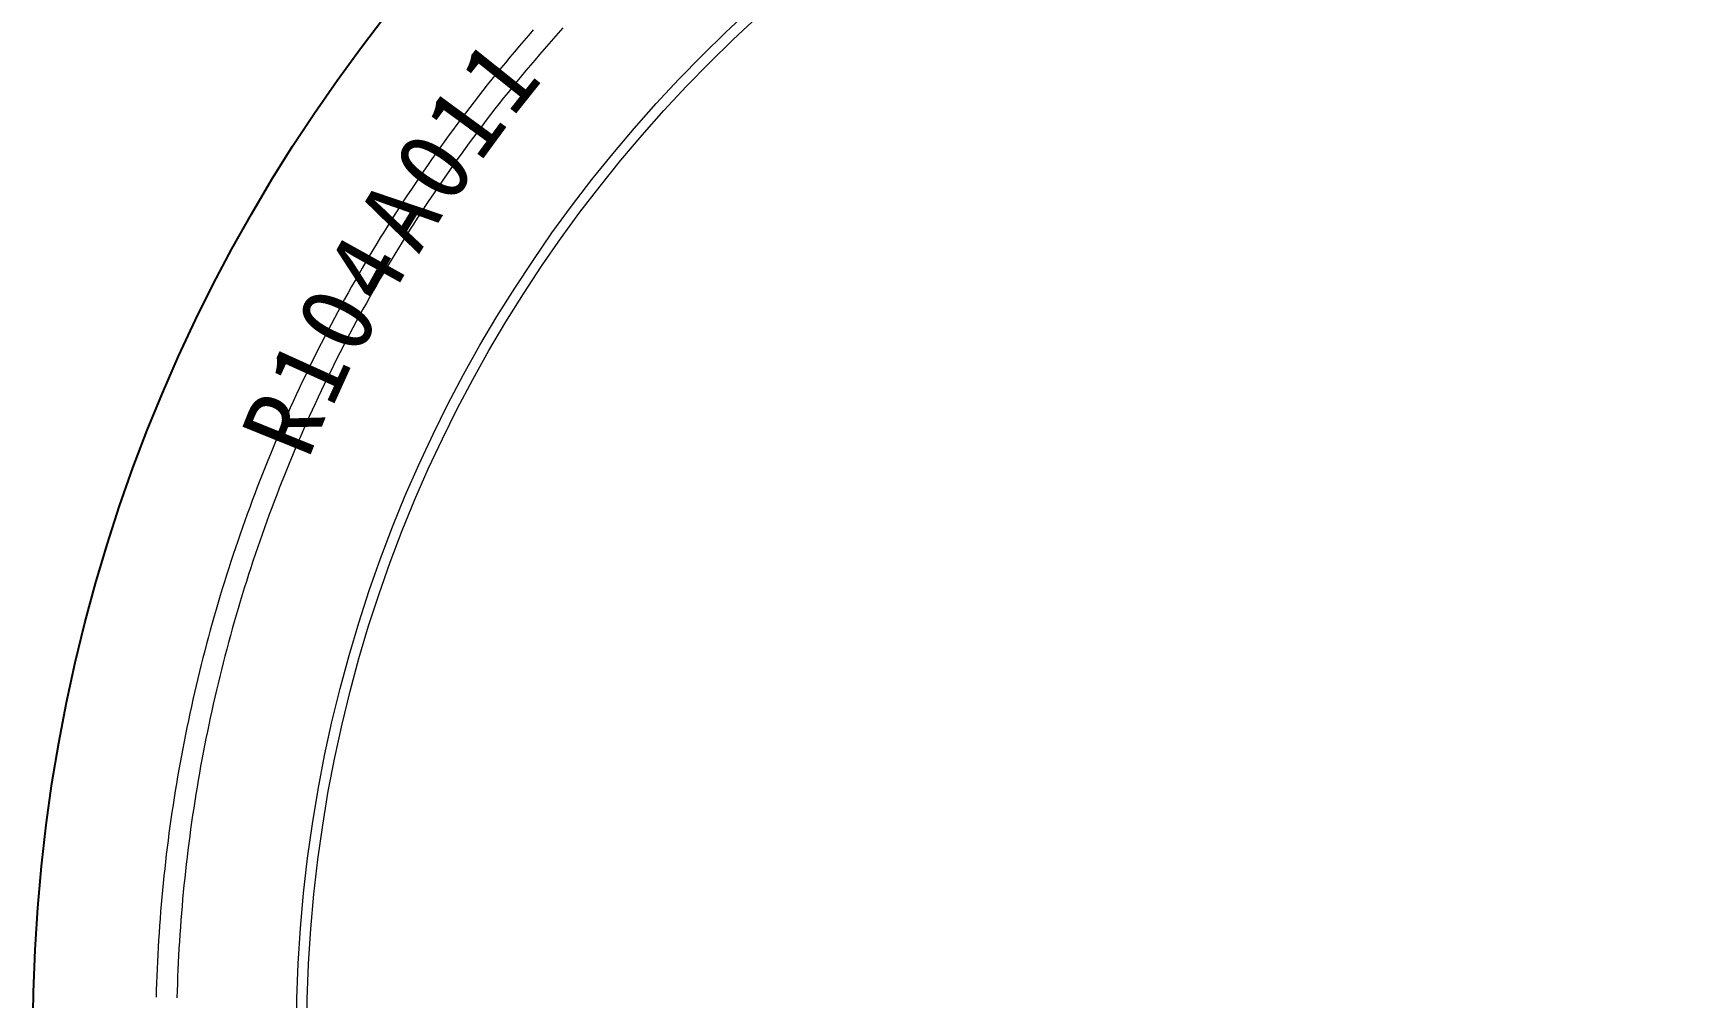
# Model space of a CAD drawing. Header units: millimetres. Extents: x 1403 to 2381, y 158 to 387.
# Drawn here: x 2256.59 to 2272.39, y 281.73 to 290.97 of the extents above; entities that cross this region are included whole.
import ezdxf
from ezdxf.lldxf.tags import DXFTag

# ---------------------------------------------------------------- set-up
doc = ezdxf.new("R2010")
doc.units = ezdxf.units.MM
doc.layers.get('0').update_dxf_attribs({"lineweight": 5})
doc.layers.add('COVER LENS', color=6, linetype='Continuous')
for name, color, linetype, lineweight in [('DIM', 3, 'Continuous', 5), ('Encap', 210, 'Continuous', 5), ('ITO', 2, 'Continuous', 5), ('lens', 6, 'Continuous', 13)]:
    doc.layers.add(name, color=color, linetype=linetype, lineweight=lineweight)
doc.styles.get("Standard").update_dxf_attribs({"font": 'txt', "bigfont": 'gbcbig.shx'})
tags = doc.linetypes.add('CENTER', pattern=[0.6, 0.375, -0.075, 0.075, -0.075]).pattern_tags.tags
tags[10:11] = [DXFTag(74, 4), DXFTag(75, 0), DXFTag(340, '0'), DXFTag(46, 1.0), DXFTag(50, 0.0), DXFTag(44, 0.0), DXFTag(45, 0.0)]
tags[8:9] = [DXFTag(74, 4), DXFTag(75, 0), DXFTag(340, '0'), DXFTag(46, 1.0), DXFTag(50, 0.0), DXFTag(44, 0.0), DXFTag(45, 0.0)]
tags[6:7] = [DXFTag(74, 4), DXFTag(75, 0), DXFTag(340, '0'), DXFTag(46, 1.0), DXFTag(50, 0.0), DXFTag(44, 0.0), DXFTag(45, 0.0)]
tags[4:5] = [DXFTag(74, 4), DXFTag(75, 0), DXFTag(340, '0'), DXFTag(46, 1.0), DXFTag(50, 0.0), DXFTag(44, 0.0), DXFTag(45, 0.0)]

# ---------------------------------------------------------------- blocks, each defined once
blk = doc.blocks.new('R104A3M-001-PNL-V01-C')
at = {"layer": 'Encap', "linetype": 'CENTER', "lineweight": 5}
blk.add_circle((264.9482647101401, 315.4122172473905), 13.175, dxfattribs=at)
at = {"layer": 'ITO', "linetype": 'Continuous', "lineweight": 5}
blk.add_lwpolyline([(253.9426960177121, 325.0421172473905), (253.897596017712, 324.9904172473905), (253.852796017712, 324.9384172473905), (253.8082960177121, 324.8863172473905), (253.7638960177121, 324.8339172473905), (253.719796017712, 324.7813172473905), (253.6759960177121, 324.7286172473905), (253.632396017712, 324.6756172473905), (253.5890960177121, 324.6224172473905), (253.5459960177121, 324.5690172473905), (253.5031960177121, 324.5154172473905), (253.460596017712, 324.4616172473905), (253.418196017712, 324.4076172473905), (253.3761960177121, 324.3534172473905), (253.3342960177121, 324.2990172473905), (253.2927960177121, 324.2444172473905), (253.251496017712, 324.1896172473905), (253.2103960177121, 324.1347172473905), (253.1695960177121, 324.0795172473905), (253.1290960177121, 324.0241172473905), (253.0887960177121, 323.9686172473905), (253.048796017712, 323.9129172473905), (253.008996017712, 323.8569172473905), (252.9694960177121, 323.8008172473905), (252.9302960177121, 323.7445172473905), (252.891296017712, 323.6881172473905), (252.8525960177121, 323.6314172473905), (252.814196017712, 323.5746172473905), (252.7760960177121, 323.5176172473905), (252.738196017712, 323.4604172473905), (252.7004960177121, 323.4030172473905), (252.663196017712, 323.3454172473905), (252.626096017712, 323.2877172473905), (252.5892960177121, 323.2298172473905), (252.552696017712, 323.1717172473905), (252.516496017712, 323.1135172473905), (252.480496017712, 323.0551172473905), (252.444696017712, 322.9965172473905), (252.4092960177121, 322.9378172473905), (252.3740960177121, 322.8789172473905), (252.339196017712, 322.8198172473905), (252.3045960177121, 322.7605172473905), (252.270296017712, 322.7011172473905), (252.2361960177121, 322.6416172473905), (252.202396017712, 322.5819172473905), (252.168896017712, 322.5220172473905), (252.1356960177121, 322.4620172473905), (252.102796017712, 322.4018172473905), (252.070096017712, 322.3414172473905), (252.037796017712, 322.2809172473905), (252.0056960177121, 322.2203172473905), (251.973896017712, 322.1595172473905), (251.942396017712, 322.0985172473905), (251.9110960177121, 322.0374172473905), (251.8801960177121, 321.9762172473905), (251.8494960177121, 321.9148172473905), (251.819196017712, 321.8533172473905), (251.789096017712, 321.7916172473905), (251.7592960177121, 321.7298172473905), (251.729796017712, 321.6679172473905), (251.700596017712, 321.6058172473905), (251.6716960177121, 321.5436172473905), (251.643096017712, 321.4812172473905), (251.614696017712, 321.4187172473905), (251.586696017712, 321.3561172473905), (251.558996017712, 321.2933172473905), (251.5314960177121, 321.2305172473905), (251.5043960177121, 321.1674172473905), (251.477496017712, 321.1043172473905), (251.4508960177121, 321.0410172473905), (251.4246960177121, 320.9777172473905), (251.398696017712, 320.9142172473905), (251.373096017712, 320.8505172473905), (251.3476960177121, 320.7868172473905), (251.322596017712, 320.7229172473905), (251.297896017712, 320.6589172473905), (251.2733960177121, 320.5948172473905), (251.2491960177121, 320.5306172473905), (251.2253960177121, 320.4663172473905), (251.2017960177121, 320.4018172473905), (251.1784960177121, 320.3373172473905), (251.1555960177121, 320.2726172473905), (251.132896017712, 320.2079172473905), (251.1105960177121, 320.1430172473905), (251.088496017712, 320.0780172473905), (251.0667960177121, 320.0129172473905), (251.0453960177121, 319.9478172473905), (251.024196017712, 319.8825172473905), (251.0033960177121, 319.8171172473905), (250.9828960177121, 319.7516172473905), (250.9626960177121, 319.6861172473905), (250.9427960177121, 319.6204172473905), (250.923196017712, 319.5547172473905), (250.903896017712, 319.4888172473905), (250.884896017712, 319.4229172473905), (250.866296017712, 319.3568172473905), (250.8478960177121, 319.2907172473905), (250.829896017712, 319.2245172473905), (250.812196017712, 319.1583172473905), (250.7946960177121, 319.0919172473905), (250.777596017712, 319.0255172473905), (250.760796017712, 318.9589172473905), (250.744296017712, 318.8923172473905), (250.728196017712, 318.8256172473905), (250.712296017712, 318.7589172473905), (250.6967960177121, 318.6921172473905), (250.681496017712, 318.6252172473905), (250.666596017712, 318.5582172473905), (250.6519960177121, 318.4912172473905), (250.6376960177121, 318.4241172473905), (250.623796017712, 318.3569172473905), (250.6100960177121, 318.2896172473905), (250.5966960177121, 318.2223172473905), (250.583696017712, 318.1550172473905), (250.570996017712, 318.0875172473905), (250.558596017712, 318.0201172473905), (250.5464960177121, 317.9525172473905), (250.534796017712, 317.8849172473905), (250.523296017712, 317.8173172473905), (250.512196017712, 317.7496172473905), (250.5013960177121, 317.6818172473905), (250.490896017712, 317.6140172473905), (250.480696017712, 317.5462172473905), (250.4708960177121, 317.4783172473905), (250.461396017712, 317.4103172473905), (250.4520960177121, 317.3423172473905), (250.4431960177121, 317.2743172473905), (250.434696017712, 317.2062172473905), (250.4263960177121, 317.1381172473905), (250.4184960177121, 317.0700172473905), (250.410896017712, 317.0018172473905), (250.4035960177121, 316.9335172473905), (250.3965960177121, 316.8653172473905), (250.389896017712, 316.7970172473905), (250.383596017712, 316.7287172473905), (250.3775960177121, 316.6603172473905), (250.3718960177121, 316.5920172473905), (250.3664960177121, 316.5236172473905), (250.361396017712, 316.4551172473905), (250.3566960177121, 316.3867172473905), (250.352296017712, 316.3182172473905), (250.348196017712, 316.2497172473905), (250.344396017712, 316.1812172473905), (250.340996017712, 316.1127172473905), (250.3378960177121, 316.0442172473905), (250.335096017712, 315.9756172473905), (250.332596017712, 315.9070172473905), (250.3303960177121, 315.8385172473905), (250.3285960177121, 315.7699172473905)], dxfattribs=at)
blk = doc.blocks.new('R104A3M-001-Fom-V01-A')
at = {"layer": 'DIM', "color": 32, "lineweight": 5}
blk.add_lwpolyline([(-10.72030876529811, 9.650105948211092), (-10.76538802869936, 9.599700032241458), (-10.81037702906337, 9.5490874068322), (-10.8550621070442, 9.498187847807458), (-10.89954948083118, 9.447190126637167), (-10.94366826212467, 9.395980826921459), (-10.98763480203138, 9.344505394805878), (-11.03144250034029, 9.292804417522348), (-11.07493146936417, 9.240933220909085), (-11.11813526074548, 9.188950576940897), (-11.16108311237849, 9.136743326102646), (-11.20379414874515, 9.084266948857817), (-11.24630785110935, 9.031593359385795), (-11.28852562107613, 8.97872250727778), (-11.33061731626321, 8.925564450914635), (-11.37237000074492, 8.872388862188018), (-11.41379882929414, 8.818925945345882), (-11.45512916974667, 8.76526555105903), (-11.49599473585204, 8.71150025203849), (-11.53685593656155, 8.657282484511143), (-11.57739711387308, 8.603128941094894), (-11.61752153741713, 8.54884295630012), (-11.6575221244459, 8.494126103919996), (-11.69732456753286, 8.439311324978803), (-11.73673161790703, 8.384437007332622), (-11.77599169762698, 8.329196694158895), (-11.8149354215243, 8.273886747054348), (-11.85365081311465, 8.2182827535201), (-11.89212147478361, 8.162648258183708), (-11.9302286261975, 8.106816850298117), (-11.96808562975139, 8.05082003254148), (-12.00566871772776, 7.99459336548972), (-12.04312245671122, 7.938066878159077), (-12.08024556460305, 7.881545223172395), (-12.1170176788828, 7.824760403265657), (-12.15365827296296, 7.767774897108666), (-12.18996074194479, 7.710657697270449), (-12.22604180054077, 7.653381481302404), (-12.26172785303038, 7.596007772603684), (-12.29730685724826, 7.538290721317139), (-12.33259867511038, 7.48052255017933), (-12.36749560361068, 7.422656739361514), (-12.40222118146971, 7.364550587773181), (-12.43658774774417, 7.306353909640961), (-12.4706960700787, 7.247896582633928), (-12.50460766740593, 7.189169210003229), (-12.53828509782943, 7.130406538149884), (-12.57156860812779, 7.071618799546059), (-12.60459173003028, 7.012571486054753), (-12.63731881000604, 6.953426160797335), (-12.66977811584343, 6.894032537350085), (-12.70201273741372, 6.834492135428206), (-12.73388497046653, 6.774793370731857), (-12.76558767179449, 6.714943411215586), (-12.79690333070948, 6.655069447000415), (-12.82801427881714, 6.594822849077957), (-12.85889870923597, 6.534534072765382), (-12.88935828822082, 6.474206362930772), (-12.91962070448699, 6.413681530398719), (-12.94948883947905, 6.353058088088233), (-12.97921747706505, 6.292119319348387), (-13.00862034831857, 6.231142895071002), (-13.03769982515701, 6.170125280959326), (-13.06648370705602, 6.108910244454876), (-13.09497202695866, 6.047596282588472), (-13.12322009242371, 5.985964139755765), (-13.15124077684413, 5.924298901154486), (-13.17878783582159, 5.862711547869253), (-13.20617108387319, 5.800629671419586), (-13.23327970179685, 5.738723445761195), (-13.25999427389615, 5.676520881205875), (-13.28658679621094, 5.614142139269745), (-13.31277829972873, 5.551814238041914), (-13.3386268118702, 5.48936344343997), (-13.36423638089809, 5.426816996006437), (-13.38949323896668, 5.363970829641005), (-13.4146027043264, 5.300999453916177), (-13.43929694555027, 5.238132441397738), (-13.46366555721397, 5.174991099434578), (-13.48788534579899, 5.111624223993886), (-13.51171222611924, 5.048414070417323), (-13.53517498459746, 4.985025189318776), (-13.5585052524998, 4.921262380856888), (-13.58144580580256, 4.857757415705294), (-13.60403813103017, 4.793926697703796), (-13.62643306169662, 4.730096212500769), (-13.64841806588197, 4.666112949198521), (-13.67022138907123, 4.601985528054229), (-13.69160069743816, 4.537847602952581), (-13.71275616758157, 4.473491476489016), (-13.73365754196402, 4.409111299735457), (-13.75413624978637, 4.344721516486004), (-13.77437387879854, 4.28005982378852), (-13.79430241062073, 4.21544007951394), (-13.81393506419727, 4.150622725746928), (-13.83327185962776, 4.085804998206072), (-13.85231280304583, 4.020789548919311), (-13.87101909366925, 3.95590825670314), (-13.88936961815102, 3.890694833679675), (-13.90753325531205, 3.825443941486981), (-13.92526477587739, 3.760231349185972), (-13.94276354437102, 3.694783977758277), (-13.96002889614556, 3.62927430016714), (-13.97686461327794, 3.563900521360779), (-13.99343970197742, 3.498192134016563), (-14.00969324697849, 3.432586916012781), (-14.02558572194675, 3.366746662571643), (-14.04128056041873, 3.300907308730871), (-14.056573052565, 3.235001600641908), (-14.07166851949069, 3.168995931536017), (-14.08634543010839, 3.102999085133774), (-14.10075692725172, 3.036864132489541), (-14.11483624565517, 2.97079963844277), (-14.12855087780417, 2.904495805320778), (-14.14210265570478, 2.837923932859894), (-14.15530723671577, 2.771605402855528), (-14.16810687743805, 2.705342647425425), (-14.1806428101238, 2.638714658741264), (-14.19288257713879, 2.572185602547108), (-14.20479647025013, 2.50562534020554), (-14.21634957842844, 2.438874048508353), (-14.22770088008269, 2.372148136176236), (-14.23863033971543, 2.30548827877567), (-14.24929086918883, 2.238563843748125), (-14.25965860579868, 2.171617887354557), (-14.26970527563276, 2.104837081985693), (-14.2793550660133, 2.0379778200641), (-14.28875242034701, 1.970712546938159), (-14.29793500822279, 1.903571044190073), (-14.30668255813271, 1.836735831394435), (-14.31507280743563, 1.769515128157082), (-14.32326773715317, 1.702277210836996), (-14.33104901977163, 1.63520058471812), (-14.3385492051591, 1.567896289533451), (-14.34575676663371, 1.500461159571159), (-14.35266800432282, 1.433125958083451), (-14.35926743469099, 1.365851167915309), (-14.36547293497642, 1.298575664821385), (-14.37139675856065, 1.231044075960597), (-14.37702430918512, 1.163612197425778), (-14.38235389428564, 1.096104119485403), (-14.38737832286802, 1.028619147350923), (-14.39200860559413, 0.9612337561866866), (-14.39635204929482, 0.893614234933807), (-14.40039990313608, 0.8259854573461212), (-14.40414347042292, 0.7585027312529178), (-14.40749293935119, 0.6910207837252642), (-14.41055315223775, 0.6233999505857355), (-14.4133172735269, 0.5556789790079506), (-14.41578563292819, 0.4879471970308487), (-14.41795290993286, 0.4204660721171081), (-14.41972604153079, 0.3528900567745268)], dxfattribs=at)
blk = doc.blocks.new('R104A3M-011-SW1147H-CVL-V01-C')
at = {"layer": 'COVER LENS'}
blk.add_circle((2028.591514093891, 314.3982605634251), 15.80000000014, dxfattribs=at)
at = {"layer": 'lens', "color": 1, "lineweight": 5}
blk.add_circle((2028.591514093891, 314.3982605634251), 13.27423130757197, dxfattribs=at)
at = {"color": 7, "char_height": 0.7060724159999728, "width": 1.312756217014982, "attachment_point": 1}
for s, insert, rotation in [('{\\fSimSun|b0|i0|c134|p2;1}', (2016.83261228759, 323.6200814799168), 51.42105263156943), ('{\\fSimSun|b0|i0|c134|p2;1}', (2016.502764664015, 323.1644601115896), 53.789473684201006), ('{\\fSimSun|b0|i0|c134|p2;0}', (2016.201778241502, 322.7156651534884), 56.15789473683257), ('{\\fSimSun|b0|i0|c134|p2;A}', (2015.880078454912, 322.2299799891822), 58.52631578946415), ('{\\fSimSun|b0|i0|c134|p2;4}', (2015.555802323616, 321.7014577766059), 60.89473684209573), ('{\\fSimSun|b0|i0|c134|p2;0}', (2015.276298097907, 321.1958499559579), 63.26315789472732), ('{\\fSimSun|b0|i0|c134|p2;1}', (2015.013178891065, 320.6852113259466), 65.63157894735889), ('{\\fSimSun|b0|i0|c134|p2;R}', (2014.774063653838, 320.1632448881097), 67.99999999999046)]:
    blk.add_mtext(s, dxfattribs=dict(at, insert=insert, rotation=rotation))

msp = doc.modelspace()

# ---------------------------------------------------------------- block references
at = {"lineweight": 5}
msp.add_blockref('R104A3M-001-Fom-V01-A', (2272.392225160786, 281.3707507631689), dxfattribs=at)
at = {"layer": 'DIM', "lineweight": 5}
msp.add_blockref('R104A3M-011-SW1147H-CVL-V01-C', (243.8007110668941, -33.02750980025621), dxfattribs=at)
at = {"layer": 'ITO', "lineweight": 5}
msp.add_blockref('R104A3M-001-PNL-V01-C', (2007.443960450645, -34.04146648422159), dxfattribs=at)

doc.saveas('drawing.dxf')
